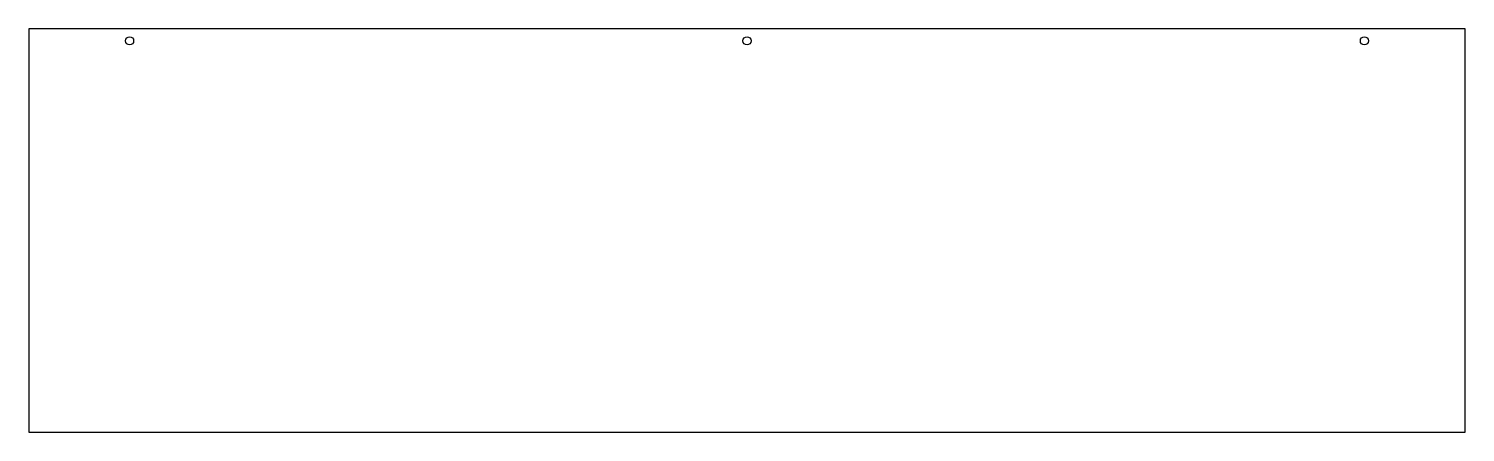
# Model space of a CAD drawing. Extents: x 0 to 712, y 0 to 200.
import ezdxf

# ---------------------------------------------------------------- set-up
doc = ezdxf.new("R2010")
doc.units = 0
doc.layers.get('0').update_dxf_attribs({"linetype": 'CONTINUOUS'})

msp = doc.modelspace()

# ---------------------------------------------------------------- linework, layer by layer
for points in [[(0, 0), (712, 0), (712, 200), (0, 200)], [(48, 194), (48.1522, 194.765), (48.5858, 195.414), (49.2346, 195.848), (50, 196), (50.7654, 195.848), (51.4142, 195.414), (51.8478, 194.765), (52, 194), (51.8478, 193.235), (51.4142, 192.586), (50.7654, 192.152), (50, 192), (49.2346, 192.152), (48.5858, 192.586), (48.1522, 193.235)], [(354, 194), (354.152, 194.765), (354.586, 195.414), (355.235, 195.848), (356, 196), (356.765, 195.848), (357.414, 195.414), (357.848, 194.765), (358, 194), (357.848, 193.235), (357.414, 192.586), (356.765, 192.152), (356, 192), (355.235, 192.152), (354.586, 192.586), (354.152, 193.235)], [(660, 194), (660.152, 194.765), (660.586, 195.414), (661.235, 195.848), (662, 196), (662.765, 195.848), (663.414, 195.414), (663.848, 194.765), (664, 194), (663.848, 193.235), (663.414, 192.586), (662.765, 192.152), (662, 192), (661.235, 192.152), (660.586, 192.586), (660.152, 193.235)]]:
    msp.add_lwpolyline(points, close=True)

doc.saveas('drawing.dxf')
